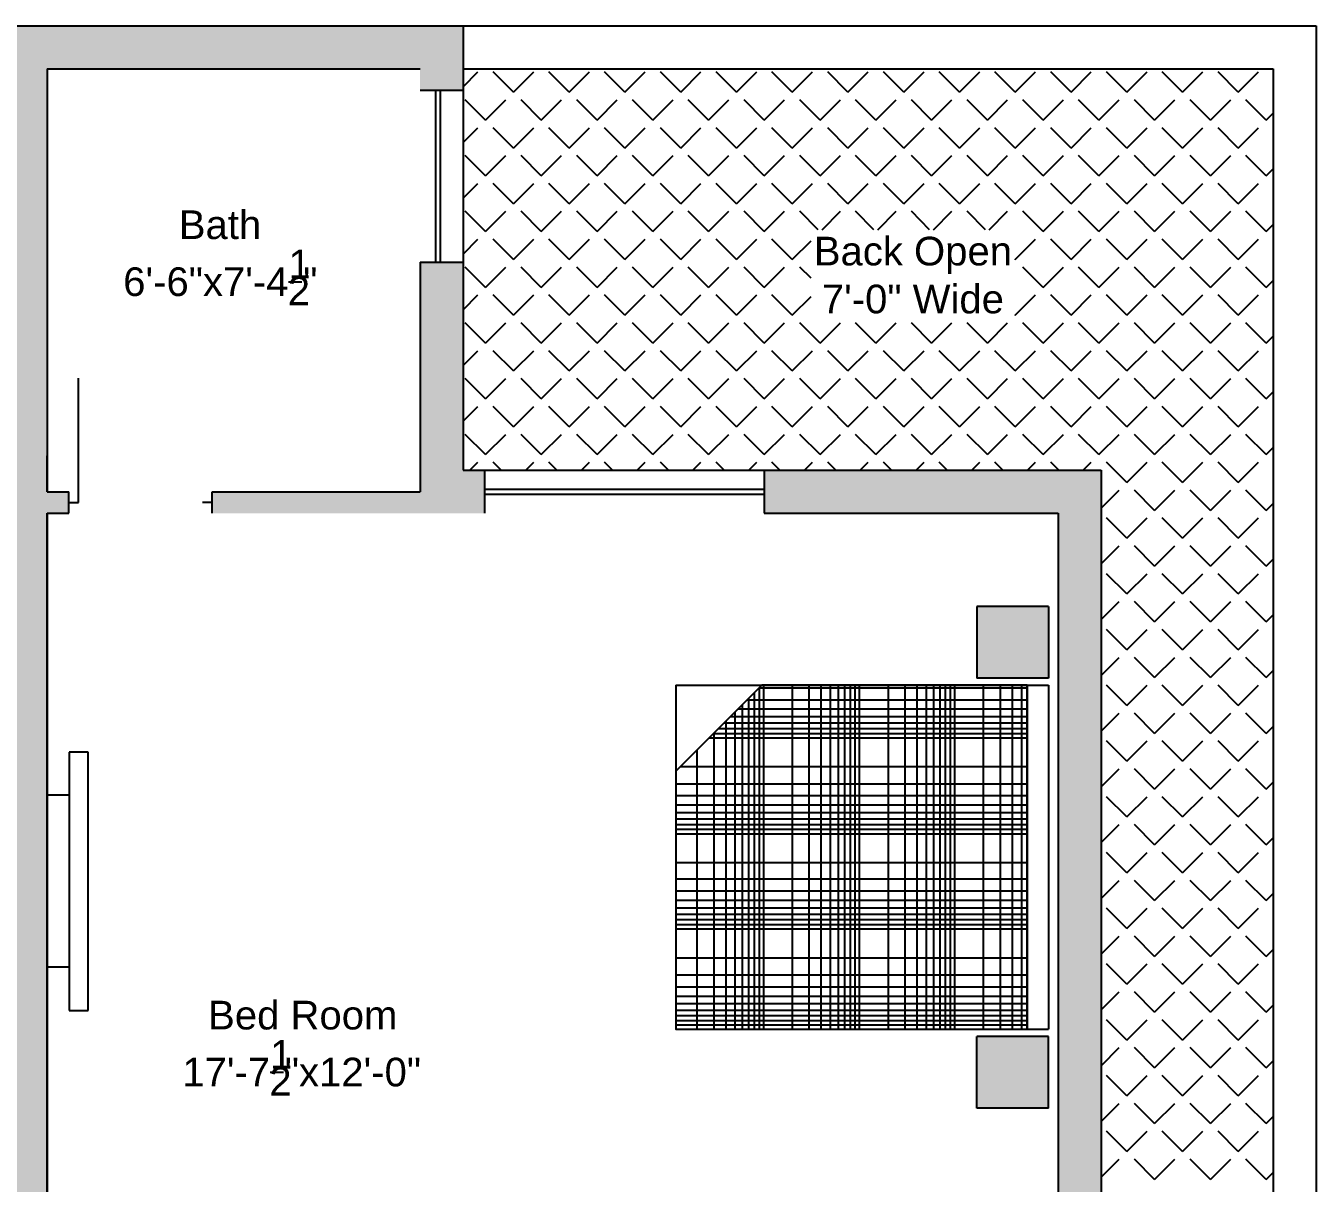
# Model space of a CAD drawing. Extents: x 22 to 562, y 18 to 1223.
# Drawn here: x 291.8 to 561.8, y 980.6 to 1222.8 of the extents above; entities that cross this region are included whole.
import ezdxf

# ---------------------------------------------------------------- set-up
doc = ezdxf.new("R2010")
doc.units = 0
doc.header["$MEASUREMENT"] = 0
for name, color, linetype in [('DOORS', 42, 'CONTINUOUS'), ('FURN', 144, 'CONTINUOUS'), ('FURNITURE', 44, 'CONTINUOUS'), ('LABELS', 61, 'CONTINUOUS'), ('LINE', 7, 'CONTINUOUS'), ('WALLS', 7, 'CONTINUOUS'), ('WINDOWS', 140, 'CONTINUOUS')]:
    doc.layers.add(name, color=color, linetype=linetype)
doc.styles.get("Standard").update_dxf_attribs({"font": 'arial.ttf'})

# ---------------------------------------------------------------- blocks, each defined once
blk = doc.blocks.new('FURN-G6')
at = {"layer": 'FURNITURE', "color": 7, "linetype": 'CONTINUOUS'}
for p, q in [((832.438348, 559.602644), (847.438348, 559.602644)), ((847.438348, 559.602644), (847.438348, 544.602644)), ((848.938348, 481.602644), (848.938348, 559.602644)), ((848.938348, 559.602644), (920.938348, 559.602644)), ((920.938348, 481.602644), (920.938348, 559.602644)), ((922.438348, 559.602644), (922.438348, 544.602644)), ((937.438348, 559.602644), (922.438348, 559.602644)), ((937.438348, 559.602644), (937.438348, 544.602644)), ((832.438348, 544.602644), (847.438348, 544.602644)), ((937.438348, 544.602644), (922.438348, 544.602644)), ((848.938348, 481.602644), (920.938348, 481.602644))]:
    blk.add_line(p, q, dxfattribs=at)
blk = doc.blocks.new('FURN-G5')
at = {"layer": 'FURNITURE', "color": 7, "linetype": 'CONTINUOUS'}
blk.add_line((832.438348, 559.602644), (832.438348, 544.602644), dxfattribs=at)
at = {"layer": 'FURNITURE'}
blk.add_blockref('FURN-G6', (0, 0), dxfattribs=at)
blk = doc.blocks.new('FURN-G7')
at = {"layer": 'FURNITURE', "color": 181, "linetype": 'CONTINUOUS'}
for p, q in [((920.938348, 553.980644), (848.938348, 553.980644)), ((849.541348, 555.102644), (849.541348, 498.999644)), ((852.040348, 555.102644), (852.040348, 496.500644)), ((853.978348, 555.102644), (853.978348, 494.562644)), ((855.562348, 555.102644), (855.562348, 492.978644)), ((856.903348, 555.102644), (856.903348, 491.637644)), ((858.061348, 555.102644), (858.061348, 490.479644)), ((859.084348, 555.102644), (859.084348, 489.456644)), ((859.999348, 555.102644), (859.999348, 488.541644)), ((866.020348, 555.102644), (866.020348, 482.520644)), ((869.542348, 481.605644), (869.542348, 555.102644)), ((872.041348, 481.605644), (872.041348, 555.102644)), ((873.979348, 481.605644), (873.979348, 555.102644)), ((875.563348, 481.605644), (875.563348, 555.102644)), ((876.904348, 481.605644), (876.904348, 555.102644)), ((878.062348, 481.605644), (878.062348, 555.102644)), ((879.085348, 481.605644), (879.085348, 555.102644)), ((880.000348, 481.605644), (880.000348, 555.102644)), ((886.021348, 481.605644), (886.021348, 555.102644)), ((889.540348, 555.102644), (889.540348, 481.605644)), ((892.039348, 555.102644), (892.039348, 481.605644)), ((893.977348, 555.102644), (893.977348, 481.605644)), ((895.561348, 555.102644), (895.561348, 481.605644)), ((896.902348, 555.102644), (896.902348, 481.605644)), ((898.060348, 555.102644), (898.060348, 481.605644)), ((899.083348, 555.102644), (899.083348, 481.605644)), ((899.998348, 555.102644), (899.998348, 481.605644)), ((906.019348, 555.102644), (906.019348, 481.605644)), ((909.541348, 481.605644), (909.541348, 555.102644)), ((912.040348, 481.605644), (912.040348, 555.102644)), ((913.978348, 481.605644), (913.978348, 555.102644)), ((915.562348, 481.605644), (915.562348, 555.102644)), ((916.903348, 481.605644), (916.903348, 555.102644)), ((918.061348, 481.605644), (918.061348, 555.102644)), ((919.084348, 481.605644), (919.084348, 555.102644)), ((919.999348, 481.605644), (919.999348, 555.102644)), ((920.938348, 552.042644), (848.938348, 552.042644)), ((920.938348, 549.543644), (848.938348, 549.543644)), ((920.938348, 546.021644), (848.938348, 546.021644)), ((920.938348, 540.000644), (848.938348, 540.000644)), ((920.938348, 539.085644), (848.938348, 539.085644)), ((920.938348, 538.062644), (848.938348, 538.062644)), ((920.938348, 536.901644), (848.938348, 536.901644)), ((920.938348, 535.563644), (848.938348, 535.563644)), ((848.938348, 533.979644), (920.938348, 533.979644)), ((848.938348, 532.041644), (920.938348, 532.041644)), ((848.938348, 529.542644), (920.938348, 529.542644)), ((848.938348, 526.020644), (920.938348, 526.020644)), ((848.938348, 519.999644), (920.938348, 519.999644)), ((848.938348, 519.084644), (920.938348, 519.084644)), ((848.938348, 518.061644), (920.938348, 518.061644)), ((848.938348, 516.900644), (920.938348, 516.900644)), ((848.938348, 515.562644), (920.938348, 515.562644)), ((920.938348, 513.981644), (848.938348, 513.981644)), ((920.938348, 512.043644), (848.938348, 512.043644)), ((920.938348, 509.544644), (848.938348, 509.544644)), ((920.938348, 506.022644), (848.938348, 506.022644)), ((920.938348, 500.001644), (848.938348, 500.001644)), ((920.938348, 499.086644), (849.454348, 499.086644)), ((920.938348, 498.063644), (850.477348, 498.063644)), ((920.938348, 496.902644), (851.638348, 496.902644)), ((920.938348, 495.564644), (852.976348, 495.564644)), ((854.560348, 493.980644), (920.938348, 493.980644)), ((856.498348, 492.042644), (920.938348, 492.042644)), ((858.997348, 489.543644), (920.938348, 489.543644)), ((862.519348, 486.021644), (920.938348, 486.021644))]:
    blk.add_line(p, q, dxfattribs=at)

msp = doc.modelspace()

# ---------------------------------------------------------------- hatches: boundary and pattern name
at = {"layer": 'LINE'}
h = msp.add_hatch(color=46, dxfattribs=at)
h.paths.add_polyline_path([(212.33, 391.78), (107.33, 391.78), (107.33, 382.78), (207.83, 382.78), (207.83, 378.28), (212.33, 378.28)])
h.paths.add_polyline_path([(516.83, 1129.78), (446.33, 1129.78), (446.33, 1120.78), (507.83, 1120.78), (507.83, 976.78), (419.33, 976.78), (419.33, 918.28), (423.83, 918.28), (423.83, 967.78), (507.83, 967.78), (507.83, 963.28), (516.83, 963.28)])
h.paths.add_polyline_path([(387.83, 1129.78), (383.33, 1129.78), (383.33, 1173.28), (374.33, 1173.28), (374.33, 1125.28), (330.83, 1125.28), (330.83, 1120.78), (387.83, 1120.78)])
h.paths.add_polyline_path([(137.33, 1129.78), (66.83, 1129.78), (66.83, 963.28), (75.83, 963.28), (75.83, 967.78), (159.83, 967.78), (159.83, 918.28), (164.33, 918.28), (164.33, 976.78), (75.83, 976.78), (75.83, 1120.78), (137.33, 1120.78)])
h.paths.add_polyline_path([(209.33, 1173.28), (200.33, 1173.28), (200.33, 1129.78), (195.83, 1129.78), (195.83, 1120.78), (252.83, 1120.78), (252.83, 1125.28), (209.33, 1125.28)])
h.paths.add_polyline_path([(516.83, 927.28), (507.83, 927.28), (507.83, 883.78), (423.83, 883.78), (423.83, 888.28), (419.33, 888.28), (419.33, 883.78), (414.83, 883.78), (414.83, 874.78), (507.83, 874.78), (507.83, 820.78), (516.83, 820.78)])
h.paths.add_polyline_path([(372.83, 883.78), (357.83, 883.78), (357.83, 976.78), (353.33, 976.78), (353.33, 883.78), (342.83, 883.78), (342.83, 874.78), (353.33, 874.78), (353.33, 741.28), (357.83, 741.28), (357.83, 874.78), (372.83, 874.78)], flags=16)
h.paths.add_polyline_path([(516.83, 748.78), (507.83, 748.78), (507.83, 694.78), (357.83, 694.78), (357.83, 699.28), (353.33, 699.28), (353.33, 685.78), (507.83, 685.78), (507.83, 649.78), (516.83, 649.78)])
h.paths.add_polyline_path([(516.83, 577.78), (507.83, 577.78), (507.83, 541.78), (363.83, 541.78), (363.83, 532.78), (371.33, 532.78), (371.33, 504.28), (375.83, 504.28), (375.83, 532.78), (507.83, 532.78), (507.83, 509.53), (516.83, 509.53)])
h.paths.add_polyline_path([(516.83, 461.53), (507.83, 461.53), (507.83, 438.28), (375.83, 438.28), (375.83, 462.28), (371.33, 462.28), (371.33, 433.78), (507.83, 433.78), (507.83, 424.78), (516.83, 424.78)])
h.paths.add_polyline_path([(516.83, 400.78), (507.83, 400.78), (507.83, 391.78), (503.33, 391.78), (503.33, 382.78), (507.83, 382.78), (507.83, 226.78), (477.83, 226.78), (477.83, 217.78), (516.83, 217.78)])
h.paths.add_polyline_path([(476.33, 391.78), (371.33, 391.78), (371.33, 378.28), (375.83, 378.28), (375.83, 382.78), (476.33, 382.78)])
h.paths.add_polyline_path([(405.83, 226.78), (375.83, 226.78), (375.83, 336.28), (371.33, 336.28), (371.33, 286.78), (363.83, 286.78), (363.83, 277.78), (371.33, 277.78), (371.33, 217.78), (405.83, 217.78)])
h.paths.add_polyline_path([(212.33, 277.78), (219.83, 277.78), (219.83, 286.78), (212.33, 286.78), (212.33, 336.28), (207.83, 336.28), (207.83, 226.78), (177.83, 226.78), (177.83, 217.78), (212.33, 217.78)])
h.paths.add_polyline_path([(206.33, 97.78, 1), (194.33, 97.78, 1)])
h.paths.add_polyline_path([(242.33, 169.78, 1), (230.33, 169.78, 1)])
h.paths.add_polyline_path([(341.33, 169.78, 1), (353.33, 169.78, 1)])
h.paths.add_polyline_path([(30.83, 226.78), (21.83, 226.78), (21.83, 85.78), (30.83, 85.78)])
h.paths.add_polyline_path([(80.33, 391.78), (75.83, 391.78), (75.83, 400.78), (66.83, 400.78), (66.83, 217.78), (105.83, 217.78), (105.83, 226.78), (75.83, 226.78), (75.83, 382.78), (80.33, 382.78)])
h.paths.add_polyline_path([(75.83, 461.53), (66.83, 461.53), (66.83, 424.78), (75.83, 424.78), (75.83, 433.78), (212.33, 433.78), (212.33, 462.28), (207.83, 462.28), (207.83, 438.28), (75.83, 438.28)])
h.paths.add_polyline_path([(219.83, 541.78), (75.83, 541.78), (75.83, 577.78), (66.83, 577.78), (66.83, 509.53), (75.83, 509.53), (75.83, 532.78), (207.83, 532.78), (207.83, 504.28), (212.33, 504.28), (212.33, 532.78), (219.83, 532.78)])
h.paths.add_polyline_path([(230.33, 699.28), (225.83, 699.28), (225.83, 694.78), (75.83, 694.78), (75.83, 748.78), (66.83, 748.78), (66.83, 649.78), (75.83, 649.78), (75.83, 685.78), (230.33, 685.78)])
h.paths.add_polyline_path([(240.83, 883.78), (230.33, 883.78), (230.33, 976.78), (225.83, 976.78), (225.83, 883.78), (210.83, 883.78), (210.83, 874.78), (225.83, 874.78), (225.83, 741.28), (230.33, 741.28), (230.33, 874.78), (240.83, 874.78)], flags=16)
h.paths.add_polyline_path([(168.83, 883.78), (164.33, 883.78), (164.33, 888.28), (159.83, 888.28), (159.83, 883.78), (75.83, 883.78), (75.83, 927.28), (66.83, 927.28), (66.83, 820.78), (75.83, 820.78), (75.83, 874.78), (168.83, 874.78)])
h.paths.add_polyline_path([(300.83, 883.78), (296.33, 883.78), (296.33, 1120.78), (300.83, 1120.78), (300.83, 1125.28), (296.33, 1125.28), (296.33, 1132.78), (296.33, 1213.78), (374.33, 1213.78), (374.33, 1209.28), (383.33, 1209.28), (383.33, 1222.78), (200.33, 1222.78), (200.33, 1213.78), (287.33, 1213.78), (287.33, 1125.28), (282.83, 1125.28), (282.83, 1120.78), (287.33, 1120.78), (287.33, 883.78), (282.83, 883.78), (282.83, 874.78), (287.33, 874.78), (287.33, 541.78), (279.83, 541.79), (279.83, 541.79), (279.83, 532.79), (287.33, 532.78), (287.33, 286.78), (279.83, 286.78), (279.83, 277.78), (287.33, 277.78), (287.33, 247.78), (296.33, 247.78), (296.33, 277.78), (303.83, 277.78), (303.83, 286.78), (296.33, 286.78), (296.33, 532.78), (303.83, 532.79), (303.83, 541.79), (296.33, 541.78), (296.33, 874.78), (300.83, 874.78)])

# ---------------------------------------------------------------- linework, layer by layer
at = {"layer": 'DOORS'}
msp.add_line((302.83, 1123.01), (302.83, 1149.01), dxfattribs=at)
at = {"layer": 'FURN'}
for p, q in [((304.87, 1070.74), (300.87, 1070.74)), ((300.87, 1070.74), (300.87, 1016.74)), ((304.87, 1016.74), (304.87, 1070.74)), ((300.87, 1061.74), (296.37, 1061.74)), ((300.87, 1025.74), (296.33, 1025.74)), ((300.87, 1016.74), (304.87, 1016.74))]:
    msp.add_line(p, q, dxfattribs=at)
at = {"layer": 'FURNITURE', "color": 7, "linetype": 'CONTINUOUS'}
for p, q in [((445.83, 1084.78), (427.83, 1066.78)), ((501.33, 1084.78), (501.33, 1012.78))]:
    msp.add_line(p, q, dxfattribs=at)
at = {"layer": 'FURNITURE', "color": 181, "linetype": 'CONTINUOUS'}
msp.add_lwpolyline([(501.33, 1012.78), (501.33, 1084.78), (445.83, 1084.78), (427.83, 1066.78), (427.83, 1012.78)], close=True, dxfattribs=at)
at = {"layer": 'FURNITURE', "color": 42, "linetype": 'CONTINUOUS'}
for points in [[(505.83, 1086.28), (505.83, 1101.28), (490.83, 1086.28), (490.83, 1101.28)], [(505.83, 996.28), (505.83, 1011.28), (490.83, 996.28), (490.83, 1011.28)]]:
    msp.add_solid(points, dxfattribs=at)
at = {"layer": 'LABELS'}
for p, q in [((346.81, 1169.23), (349.59, 1169.23)), ((342.96, 1003.82), (345.74, 1003.82))]:
    msp.add_line(p, q, dxfattribs=at)
at = {"layer": 'LINE'}
for p, q in [((200.33, 1222.78), (383.33, 1222.78)), ((296.33, 1213.78), (374.33, 1213.78)), ((296.33, 1213.78), (296.33, 1125.28)), ((374.33, 1209.28), (383.33, 1209.28)), ((374.33, 1173.28), (383.33, 1173.28)), ((296.33, 1120.78), (296.33, 1105.23)), ((300.83, 1123.03), (302.83, 1123.01)), ((330.83, 1123.03), (328.83, 1123.03))]:
    msp.add_line(p, q, dxfattribs=at)
at = {"layer": 'WALLS'}
for p, q in [((383.33, 1222.78), (383.33, 1129.78)), ((374.33, 1173.28), (374.33, 1125.28)), ((296.33, 1125.28), (296.33, 1132.78)), ((383.33, 1129.78), (516.83, 1129.78)), ((387.83, 1129.78), (387.83, 1120.78)), ((446.33, 1129.78), (446.33, 1120.78)), ((516.83, 1129.78), (516.83, 217.78)), ((296.33, 1125.28), (300.83, 1125.28)), ((300.83, 1120.78), (300.83, 1125.28)), ((330.83, 1120.78), (330.83, 1125.28)), ((330.83, 1125.28), (374.33, 1125.28)), ((296.33, 883.78), (296.33, 1120.78)), ((296.33, 1120.78), (300.83, 1120.78)), ((296.33, 1120.78), (296.33, 883.78)), ((446.33, 1120.78), (507.83, 1120.78)), ((507.83, 1120.78), (507.83, 976.78))]:
    msp.add_line(p, q, dxfattribs=at)
at = {"layer": 'WALLS', "color": 8}
for p, q in [((383.33, 1222.78), (561.83, 1222.78)), ((561.83, 1222.78), (561.83, 22.78)), ((383.33, 1213.78), (552.83, 1213.78)), ((552.83, 1213.78), (552.83, 31.78))]:
    msp.add_line(p, q, dxfattribs=at)
at = {"layer": 'WALLS', "color": 8, "linetype": 'CONTINUOUS'}
for p, q in [((383.33, 1210.01), (386.43, 1213.11)), ((393.86, 1208.87), (389.61, 1213.11)), ((393.86, 1208.87), (398.1, 1213.11)), ((405.52, 1208.87), (401.28, 1213.11)), ((405.52, 1208.87), (409.77, 1213.11)), ((417.19, 1208.87), (412.95, 1213.11)), ((417.19, 1208.87), (421.43, 1213.11)), ((428.86, 1208.87), (424.62, 1213.11)), ((428.86, 1208.87), (433.1, 1213.11)), ((440.53, 1208.87), (436.28, 1213.11)), ((440.53, 1208.87), (444.77, 1213.11)), ((452.19, 1208.87), (447.95, 1213.11)), ((452.19, 1208.87), (456.44, 1213.11)), ((463.86, 1208.87), (459.62, 1213.11)), ((463.86, 1208.87), (468.1, 1213.11)), ((475.53, 1208.87), (471.29, 1213.11)), ((475.53, 1208.87), (479.77, 1213.11)), ((487.19, 1208.87), (482.95, 1213.11)), ((487.19, 1208.87), (491.44, 1213.11)), ((498.86, 1208.87), (494.62, 1213.11)), ((498.86, 1208.87), (503.1, 1213.11)), ((510.53, 1208.87), (506.29, 1213.11)), ((510.53, 1208.87), (514.77, 1213.11)), ((522.2, 1208.87), (517.95, 1213.11)), ((522.2, 1208.87), (526.44, 1213.11)), ((533.86, 1208.87), (529.62, 1213.11)), ((533.86, 1208.87), (538.11, 1213.11)), ((545.53, 1208.87), (541.29, 1213.11)), ((545.53, 1208.87), (549.77, 1213.11)), ((388.02, 1203.04), (383.78, 1207.28)), ((388.02, 1203.04), (392.27, 1207.28)), ((399.69, 1203.04), (395.45, 1207.28)), ((399.69, 1203.04), (403.93, 1207.28)), ((411.36, 1203.04), (407.12, 1207.28)), ((411.36, 1203.04), (415.6, 1207.28)), ((423.03, 1203.04), (418.78, 1207.28)), ((423.03, 1203.04), (427.27, 1207.28)), ((434.69, 1203.04), (430.45, 1207.28)), ((434.69, 1203.04), (438.93, 1207.28)), ((446.36, 1203.04), (442.12, 1207.28)), ((446.36, 1203.04), (450.6, 1207.28)), ((458.03, 1203.04), (453.78, 1207.28)), ((458.03, 1203.04), (462.27, 1207.28)), ((469.69, 1203.04), (465.45, 1207.28)), ((469.69, 1203.04), (473.94, 1207.28)), ((481.36, 1203.04), (477.12, 1207.28)), ((481.36, 1203.04), (485.6, 1207.28)), ((493.03, 1203.04), (488.79, 1207.28)), ((493.03, 1203.04), (497.27, 1207.28)), ((504.7, 1203.04), (500.45, 1207.28)), ((504.7, 1203.04), (508.94, 1207.28)), ((516.36, 1203.04), (512.12, 1207.28)), ((516.36, 1203.04), (520.61, 1207.28)), ((528.03, 1203.04), (523.79, 1207.28)), ((528.03, 1203.04), (532.27, 1207.28)), ((539.7, 1203.04), (535.46, 1207.28)), ((539.7, 1203.04), (543.94, 1207.28)), ((551.36, 1203.04), (547.12, 1207.28)), ((551.36, 1203.04), (552.83, 1204.51)), ((383.33, 1198.35), (386.43, 1201.45)), ((393.86, 1197.2), (389.61, 1201.45)), ((393.86, 1197.2), (398.1, 1201.45)), ((405.52, 1197.2), (401.28, 1201.45)), ((405.52, 1197.2), (409.77, 1201.45)), ((417.19, 1197.2), (412.95, 1201.45)), ((417.19, 1197.2), (421.43, 1201.45)), ((428.86, 1197.2), (424.62, 1201.45)), ((428.86, 1197.2), (433.1, 1201.45)), ((440.53, 1197.2), (436.28, 1201.45)), ((440.53, 1197.2), (444.77, 1201.45)), ((452.19, 1197.2), (447.95, 1201.45)), ((452.19, 1197.2), (456.44, 1201.45)), ((463.86, 1197.2), (459.62, 1201.45)), ((463.86, 1197.2), (468.1, 1201.45)), ((475.53, 1197.2), (471.29, 1201.45)), ((475.53, 1197.2), (479.77, 1201.45)), ((487.19, 1197.2), (482.95, 1201.45)), ((487.19, 1197.2), (491.44, 1201.45)), ((498.86, 1197.2), (494.62, 1201.45)), ((498.86, 1197.2), (503.1, 1201.45)), ((510.53, 1197.2), (506.29, 1201.45)), ((510.53, 1197.2), (514.77, 1201.45)), ((522.2, 1197.2), (517.95, 1201.45)), ((522.2, 1197.2), (526.44, 1201.45)), ((533.86, 1197.2), (529.62, 1201.45)), ((533.86, 1197.2), (538.11, 1201.45)), ((545.53, 1197.2), (541.29, 1201.45)), ((545.53, 1197.2), (549.77, 1201.45)), ((388.02, 1191.37), (383.78, 1195.61)), ((388.02, 1191.37), (392.27, 1195.61)), ((399.69, 1191.37), (395.45, 1195.61)), ((399.69, 1191.37), (403.93, 1195.61)), ((411.36, 1191.37), (407.12, 1195.61)), ((411.36, 1191.37), (415.6, 1195.61)), ((423.03, 1191.37), (418.78, 1195.61)), ((423.03, 1191.37), (427.27, 1195.61)), ((434.69, 1191.37), (430.45, 1195.61)), ((434.69, 1191.37), (438.93, 1195.61)), ((446.36, 1191.37), (442.12, 1195.61)), ((446.36, 1191.37), (450.6, 1195.61)), ((458.03, 1191.37), (453.78, 1195.61)), ((458.03, 1191.37), (462.27, 1195.61)), ((469.69, 1191.37), (465.45, 1195.61)), ((469.69, 1191.37), (473.94, 1195.61)), ((481.36, 1191.37), (477.12, 1195.61)), ((481.36, 1191.37), (485.6, 1195.61)), ((493.03, 1191.37), (488.79, 1195.61)), ((493.03, 1191.37), (497.27, 1195.61)), ((504.7, 1191.37), (500.45, 1195.61)), ((504.7, 1191.37), (508.94, 1195.61)), ((516.36, 1191.37), (512.12, 1195.61)), ((516.36, 1191.37), (520.61, 1195.61)), ((528.03, 1191.37), (523.79, 1195.61)), ((528.03, 1191.37), (532.27, 1195.61)), ((539.7, 1191.37), (535.46, 1195.61)), ((539.7, 1191.37), (543.94, 1195.61)), ((551.36, 1191.37), (547.12, 1195.61)), ((551.36, 1191.37), (552.83, 1192.84)), ((383.33, 1186.68), (386.43, 1189.78)), ((393.86, 1185.54), (389.61, 1189.78)), ((393.86, 1185.54), (398.1, 1189.78)), ((405.52, 1185.54), (401.28, 1189.78)), ((405.52, 1185.54), (409.77, 1189.78)), ((417.19, 1185.54), (412.95, 1189.78)), ((417.19, 1185.54), (421.43, 1189.78)), ((428.86, 1185.54), (424.62, 1189.78)), ((428.86, 1185.54), (433.1, 1189.78)), ((440.53, 1185.54), (436.28, 1189.78)), ((440.53, 1185.54), (444.77, 1189.78)), ((452.19, 1185.54), (447.95, 1189.78)), ((452.19, 1185.54), (456.44, 1189.78)), ((463.86, 1185.54), (459.62, 1189.78)), ((463.86, 1185.54), (468.1, 1189.78)), ((475.53, 1185.54), (471.29, 1189.78)), ((475.53, 1185.54), (479.77, 1189.78)), ((487.19, 1185.54), (482.95, 1189.78)), ((487.19, 1185.54), (491.44, 1189.78)), ((498.86, 1185.54), (494.62, 1189.78)), ((498.86, 1185.54), (503.1, 1189.78)), ((510.53, 1185.54), (506.29, 1189.78)), ((510.53, 1185.54), (514.77, 1189.78)), ((522.2, 1185.54), (517.95, 1189.78)), ((522.2, 1185.54), (526.44, 1189.78)), ((533.86, 1185.54), (529.62, 1189.78)), ((533.86, 1185.54), (538.11, 1189.78)), ((545.53, 1185.54), (541.29, 1189.78)), ((545.53, 1185.54), (549.77, 1189.78)), ((388.02, 1179.7), (383.78, 1183.95)), ((388.02, 1179.7), (392.27, 1183.95)), ((399.69, 1179.7), (395.45, 1183.95)), ((399.69, 1179.7), (403.93, 1183.95)), ((411.36, 1179.7), (407.12, 1183.95)), ((411.36, 1179.7), (415.6, 1183.95)), ((423.03, 1179.7), (418.78, 1183.95)), ((423.03, 1179.7), (427.27, 1183.95)), ((434.69, 1179.7), (430.45, 1183.95)), ((434.69, 1179.7), (438.93, 1183.95)), ((446.36, 1179.7), (442.12, 1183.95)), ((446.36, 1179.7), (450.6, 1183.95)), ((457.62, 1180.11), (453.78, 1183.95)), ((458.44, 1180.11), (462.27, 1183.95)), ((469.28, 1180.11), (465.45, 1183.95)), ((470.1, 1180.11), (473.94, 1183.95)), ((480.95, 1180.11), (477.12, 1183.95)), ((481.77, 1180.11), (485.6, 1183.95)), ((492.62, 1180.11), (488.79, 1183.95)), ((493.44, 1180.11), (497.27, 1183.95)), ((504.7, 1179.7), (500.45, 1183.95)), ((504.7, 1179.7), (508.94, 1183.95)), ((516.36, 1179.7), (512.12, 1183.95)), ((516.36, 1179.7), (520.61, 1183.95)), ((528.03, 1179.7), (523.79, 1183.95)), ((528.03, 1179.7), (532.27, 1183.95)), ((539.7, 1179.7), (535.46, 1183.95)), ((539.7, 1179.7), (543.94, 1183.95)), ((551.36, 1179.7), (547.12, 1183.95)), ((551.36, 1179.7), (552.83, 1181.17)), ((383.33, 1175.01), (386.43, 1178.11)), ((393.86, 1173.87), (389.61, 1178.11)), ((393.86, 1173.87), (398.1, 1178.11)), ((405.52, 1173.87), (401.28, 1178.11)), ((405.52, 1173.87), (409.77, 1178.11)), ((417.19, 1173.87), (412.95, 1178.11)), ((417.19, 1173.87), (421.43, 1178.11)), ((428.86, 1173.87), (424.62, 1178.11)), ((428.86, 1173.87), (433.1, 1178.11)), ((440.53, 1173.87), (436.28, 1178.11)), ((440.53, 1173.87), (444.77, 1178.11)), ((452.19, 1173.87), (447.95, 1178.11)), ((452.19, 1173.87), (456.13, 1177.81)), ((498.86, 1173.87), (503.1, 1178.11)), ((510.53, 1173.87), (506.29, 1178.11)), ((510.53, 1173.87), (514.77, 1178.11)), ((522.2, 1173.87), (517.95, 1178.11)), ((522.2, 1173.87), (526.44, 1178.11)), ((533.86, 1173.87), (529.62, 1178.11)), ((533.86, 1173.87), (538.11, 1178.11)), ((545.53, 1173.87), (541.29, 1178.11)), ((545.53, 1173.87), (549.77, 1178.11)), ((388.02, 1168.04), (383.78, 1172.28)), ((388.02, 1168.04), (392.27, 1172.28)), ((399.69, 1168.04), (395.45, 1172.28)), ((399.69, 1168.04), (403.93, 1172.28)), ((411.36, 1168.04), (407.12, 1172.28)), ((411.36, 1168.04), (415.6, 1172.28)), ((423.03, 1168.04), (418.78, 1172.28)), ((423.03, 1168.04), (427.27, 1172.28)), ((434.69, 1168.04), (430.45, 1172.28)), ((434.69, 1168.04), (438.93, 1172.28)), ((446.36, 1168.04), (442.12, 1172.28)), ((446.36, 1168.04), (450.6, 1172.28)), ((456.13, 1169.93), (453.78, 1172.28)), ((498.86, 1173.87), (498.81, 1173.93)), ((504.7, 1168.04), (500.45, 1172.28)), ((504.7, 1168.04), (508.94, 1172.28)), ((516.36, 1168.04), (512.12, 1172.28)), ((516.36, 1168.04), (520.61, 1172.28)), ((528.03, 1168.04), (523.79, 1172.28)), ((528.03, 1168.04), (532.27, 1172.28)), ((539.7, 1168.04), (535.46, 1172.28)), ((539.7, 1168.04), (543.94, 1172.28)), ((551.36, 1168.04), (547.12, 1172.28)), ((551.36, 1168.04), (552.83, 1169.5)), ((383.33, 1163.35), (386.43, 1166.45)), ((393.86, 1162.2), (389.61, 1166.45)), ((393.86, 1162.2), (398.1, 1166.45)), ((405.52, 1162.2), (401.28, 1166.45)), ((405.52, 1162.2), (409.77, 1166.45)), ((417.19, 1162.2), (412.95, 1166.45)), ((417.19, 1162.2), (421.43, 1166.45)), ((428.86, 1162.2), (424.62, 1166.45)), ((428.86, 1162.2), (433.1, 1166.45)), ((440.53, 1162.2), (436.28, 1166.45)), ((440.53, 1162.2), (444.77, 1166.45)), ((452.19, 1162.2), (447.95, 1166.45)), ((498.86, 1162.2), (503.1, 1166.45)), ((510.53, 1162.2), (506.29, 1166.45)), ((510.53, 1162.2), (514.77, 1166.45)), ((522.2, 1162.2), (517.95, 1166.45)), ((522.2, 1162.2), (526.44, 1166.45)), ((533.86, 1162.2), (529.62, 1166.45)), ((533.86, 1162.2), (538.11, 1166.45)), ((545.53, 1162.2), (541.29, 1166.45)), ((545.53, 1162.2), (549.77, 1166.45)), ((452.19, 1162.2), (456.13, 1166.14)), ((498.86, 1162.2), (498.81, 1162.26)), ((388.02, 1156.37), (383.78, 1160.61)), ((388.02, 1156.37), (392.27, 1160.61)), ((399.69, 1156.37), (395.45, 1160.61)), ((399.69, 1156.37), (403.93, 1160.61)), ((411.36, 1156.37), (407.12, 1160.61)), ((411.36, 1156.37), (415.6, 1160.61)), ((423.03, 1156.37), (418.78, 1160.61)), ((423.03, 1156.37), (427.27, 1160.61)), ((434.69, 1156.37), (430.45, 1160.61)), ((434.69, 1156.37), (438.93, 1160.61)), ((446.36, 1156.37), (442.12, 1160.61)), ((446.36, 1156.37), (450.6, 1160.61)), ((458.03, 1156.37), (453.78, 1160.61)), ((458.03, 1156.37), (462.27, 1160.61)), ((469.69, 1156.37), (465.45, 1160.61)), ((469.69, 1156.37), (473.94, 1160.61)), ((481.36, 1156.37), (477.12, 1160.61)), ((481.36, 1156.37), (485.6, 1160.61)), ((493.03, 1156.37), (488.79, 1160.61)), ((493.03, 1156.37), (497.27, 1160.61)), ((504.7, 1156.37), (500.45, 1160.61)), ((504.7, 1156.37), (508.94, 1160.61)), ((516.36, 1156.37), (512.12, 1160.61)), ((516.36, 1156.37), (520.61, 1160.61)), ((528.03, 1156.37), (523.79, 1160.61)), ((528.03, 1156.37), (532.27, 1160.61)), ((539.7, 1156.37), (535.46, 1160.61)), ((539.7, 1156.37), (543.94, 1160.61)), ((551.36, 1156.37), (547.12, 1160.61)), ((551.36, 1156.37), (552.83, 1157.84)), ((383.33, 1151.68), (386.43, 1154.78)), ((393.86, 1150.54), (389.61, 1154.78)), ((393.86, 1150.54), (398.1, 1154.78)), ((405.52, 1150.54), (401.28, 1154.78)), ((405.52, 1150.54), (409.77, 1154.78)), ((417.19, 1150.54), (412.95, 1154.78)), ((417.19, 1150.54), (421.43, 1154.78)), ((428.86, 1150.54), (424.62, 1154.78)), ((428.86, 1150.54), (433.1, 1154.78)), ((440.53, 1150.54), (436.28, 1154.78)), ((440.53, 1150.54), (444.77, 1154.78)), ((452.19, 1150.54), (447.95, 1154.78)), ((452.19, 1150.54), (456.44, 1154.78)), ((463.86, 1150.54), (459.62, 1154.78)), ((463.86, 1150.54), (468.1, 1154.78)), ((475.53, 1150.54), (471.29, 1154.78)), ((475.53, 1150.54), (479.77, 1154.78)), ((487.19, 1150.54), (482.95, 1154.78)), ((487.19, 1150.54), (491.44, 1154.78)), ((498.86, 1150.54), (494.62, 1154.78)), ((498.86, 1150.54), (503.1, 1154.78)), ((510.53, 1150.54), (506.29, 1154.78)), ((510.53, 1150.54), (514.77, 1154.78)), ((522.2, 1150.54), (517.95, 1154.78)), ((522.2, 1150.54), (526.44, 1154.78)), ((533.86, 1150.54), (529.62, 1154.78)), ((533.86, 1150.54), (538.11, 1154.78)), ((545.53, 1150.54), (541.29, 1154.78)), ((545.53, 1150.54), (549.77, 1154.78)), ((388.02, 1144.7), (383.78, 1148.94)), ((388.02, 1144.7), (392.27, 1148.94)), ((399.69, 1144.7), (395.45, 1148.94)), ((399.69, 1144.7), (403.93, 1148.94)), ((411.36, 1144.7), (407.12, 1148.94)), ((411.36, 1144.7), (415.6, 1148.94)), ((423.03, 1144.7), (418.78, 1148.94)), ((423.03, 1144.7), (427.27, 1148.94)), ((434.69, 1144.7), (430.45, 1148.94)), ((434.69, 1144.7), (438.93, 1148.94)), ((446.36, 1144.7), (442.12, 1148.94)), ((446.36, 1144.7), (450.6, 1148.94)), ((458.03, 1144.7), (453.78, 1148.94)), ((458.03, 1144.7), (462.27, 1148.94)), ((469.69, 1144.7), (465.45, 1148.94)), ((469.69, 1144.7), (473.94, 1148.94)), ((481.36, 1144.7), (477.12, 1148.94)), ((481.36, 1144.7), (485.6, 1148.94)), ((493.03, 1144.7), (488.79, 1148.94)), ((493.03, 1144.7), (497.27, 1148.94)), ((504.7, 1144.7), (500.45, 1148.94)), ((504.7, 1144.7), (508.94, 1148.94)), ((516.36, 1144.7), (512.12, 1148.94)), ((516.36, 1144.7), (520.61, 1148.94)), ((528.03, 1144.7), (523.79, 1148.94)), ((528.03, 1144.7), (532.27, 1148.94)), ((539.7, 1144.7), (535.46, 1148.94)), ((539.7, 1144.7), (543.94, 1148.94)), ((551.36, 1144.7), (547.12, 1148.94)), ((551.36, 1144.7), (552.83, 1146.17)), ((383.33, 1140.01), (386.43, 1143.11)), ((393.86, 1138.87), (389.61, 1143.11)), ((393.86, 1138.87), (398.1, 1143.11)), ((405.52, 1138.87), (401.28, 1143.11)), ((405.52, 1138.87), (409.77, 1143.11)), ((417.19, 1138.87), (412.95, 1143.11)), ((417.19, 1138.87), (421.43, 1143.11)), ((428.86, 1138.87), (424.62, 1143.11)), ((428.86, 1138.87), (433.1, 1143.11)), ((440.53, 1138.87), (436.28, 1143.11)), ((440.53, 1138.87), (444.77, 1143.11)), ((452.19, 1138.87), (447.95, 1143.11)), ((452.19, 1138.87), (456.44, 1143.11)), ((463.86, 1138.87), (459.62, 1143.11)), ((463.86, 1138.87), (468.1, 1143.11)), ((475.53, 1138.87), (471.29, 1143.11)), ((475.53, 1138.87), (479.77, 1143.11)), ((487.19, 1138.87), (482.95, 1143.11)), ((487.19, 1138.87), (491.44, 1143.11)), ((498.86, 1138.87), (494.62, 1143.11)), ((498.86, 1138.87), (503.1, 1143.11)), ((510.53, 1138.87), (506.29, 1143.11)), ((510.53, 1138.87), (514.77, 1143.11)), ((522.2, 1138.87), (517.95, 1143.11)), ((522.2, 1138.87), (526.44, 1143.11)), ((533.86, 1138.87), (529.62, 1143.11)), ((533.86, 1138.87), (538.11, 1143.11)), ((545.53, 1138.87), (541.29, 1143.11)), ((545.53, 1138.87), (549.77, 1143.11)), ((388.02, 1133.03), (383.78, 1137.28)), ((388.02, 1133.03), (392.27, 1137.28)), ((399.69, 1133.03), (395.45, 1137.28)), ((399.69, 1133.03), (403.93, 1137.28)), ((411.36, 1133.03), (407.12, 1137.28)), ((411.36, 1133.03), (415.6, 1137.28)), ((423.03, 1133.03), (418.78, 1137.28)), ((423.03, 1133.03), (427.27, 1137.28)), ((434.69, 1133.03), (430.45, 1137.28)), ((434.69, 1133.03), (438.93, 1137.28)), ((446.36, 1133.03), (442.12, 1137.28)), ((446.36, 1133.03), (450.6, 1137.28)), ((458.03, 1133.03), (453.78, 1137.28)), ((458.03, 1133.03), (462.27, 1137.28)), ((469.69, 1133.03), (465.45, 1137.28)), ((469.69, 1133.03), (473.94, 1137.28)), ((481.36, 1133.03), (477.12, 1137.28)), ((481.36, 1133.03), (485.6, 1137.28)), ((493.03, 1133.03), (488.79, 1137.28)), ((493.03, 1133.03), (497.27, 1137.28)), ((504.7, 1133.03), (500.45, 1137.28)), ((504.7, 1133.03), (508.94, 1137.28)), ((516.36, 1133.03), (512.12, 1137.28)), ((516.36, 1133.03), (520.61, 1137.28)), ((528.03, 1133.03), (523.79, 1137.28)), ((528.03, 1133.03), (532.27, 1137.28)), ((539.7, 1133.03), (535.46, 1137.28)), ((539.7, 1133.03), (543.94, 1137.28)), ((551.36, 1133.03), (547.12, 1137.28)), ((551.36, 1133.03), (552.83, 1134.5)), ((384.76, 1129.78), (386.43, 1131.44)), ((391.28, 1129.78), (389.61, 1131.44)), ((396.43, 1129.78), (398.1, 1131.44)), ((402.95, 1129.78), (401.28, 1131.44)), ((408.1, 1129.78), (409.77, 1131.44)), ((414.62, 1129.78), (412.95, 1131.44)), ((419.77, 1129.78), (421.43, 1131.44)), ((426.28, 1129.78), (424.62, 1131.44)), ((431.43, 1129.78), (433.1, 1131.44)), ((437.95, 1129.78), (436.28, 1131.44)), ((443.1, 1129.78), (444.77, 1131.44)), ((449.62, 1129.78), (447.95, 1131.44)), ((454.77, 1129.78), (456.44, 1131.44)), ((461.29, 1129.78), (459.62, 1131.44)), ((466.44, 1129.78), (468.1, 1131.44)), ((472.95, 1129.78), (471.29, 1131.44)), ((478.1, 1129.78), (479.77, 1131.44)), ((484.62, 1129.78), (482.95, 1131.44)), ((489.77, 1129.78), (491.44, 1131.44)), ((496.29, 1129.78), (494.62, 1131.44)), ((501.44, 1129.78), (503.1, 1131.44)), ((507.95, 1129.78), (506.29, 1131.44)), ((513.1, 1129.78), (514.77, 1131.44)), ((522.2, 1127.2), (517.95, 1131.44)), ((522.2, 1127.2), (526.44, 1131.44)), ((533.86, 1127.2), (529.62, 1131.44)), ((533.86, 1127.2), (538.11, 1131.44)), ((545.53, 1127.2), (541.29, 1131.44)), ((545.53, 1127.2), (549.77, 1131.44)), ((516.83, 1121.84), (520.61, 1125.61)), ((528.03, 1121.37), (523.79, 1125.61)), ((528.03, 1121.37), (532.27, 1125.61)), ((539.7, 1121.37), (535.46, 1125.61)), ((539.7, 1121.37), (543.94, 1125.61)), ((551.36, 1121.37), (547.12, 1125.61)), ((551.36, 1121.37), (552.83, 1122.83)), ((522.2, 1115.53), (517.95, 1119.78)), ((522.2, 1115.53), (526.44, 1119.78)), ((533.86, 1115.53), (529.62, 1119.78)), ((533.86, 1115.53), (538.11, 1119.78)), ((545.53, 1115.53), (541.29, 1119.78)), ((545.53, 1115.53), (549.77, 1119.78)), ((516.83, 1110.17), (520.61, 1113.94)), ((528.03, 1109.7), (523.79, 1113.94)), ((528.03, 1109.7), (532.27, 1113.94)), ((539.7, 1109.7), (535.46, 1113.94)), ((539.7, 1109.7), (543.94, 1113.94)), ((551.36, 1109.7), (547.12, 1113.94)), ((551.36, 1109.7), (552.83, 1111.17)), ((522.2, 1103.87), (517.95, 1108.11)), ((522.2, 1103.87), (526.44, 1108.11)), ((533.86, 1103.87), (529.62, 1108.11)), ((533.86, 1103.87), (538.11, 1108.11)), ((545.53, 1103.87), (541.29, 1108.11)), ((545.53, 1103.87), (549.77, 1108.11)), ((516.83, 1098.5), (520.61, 1102.28)), ((528.03, 1098.03), (523.79, 1102.28)), ((528.03, 1098.03), (532.27, 1102.28)), ((539.7, 1098.03), (535.46, 1102.28)), ((539.7, 1098.03), (543.94, 1102.28)), ((551.36, 1098.03), (547.12, 1102.28)), ((551.36, 1098.03), (552.83, 1099.5)), ((522.2, 1092.2), (517.95, 1096.44)), ((522.2, 1092.2), (526.44, 1096.44)), ((533.86, 1092.2), (529.62, 1096.44)), ((533.86, 1092.2), (538.11, 1096.44)), ((545.53, 1092.2), (541.29, 1096.44)), ((545.53, 1092.2), (549.77, 1096.44)), ((516.83, 1086.83), (520.61, 1090.61)), ((528.03, 1086.37), (523.79, 1090.61)), ((528.03, 1086.37), (532.27, 1090.61)), ((539.7, 1086.37), (535.46, 1090.61)), ((539.7, 1086.37), (543.94, 1090.61)), ((551.36, 1086.37), (547.12, 1090.61)), ((551.36, 1086.37), (552.83, 1087.83)), ((522.2, 1080.53), (517.95, 1084.77)), ((522.2, 1080.53), (526.44, 1084.77)), ((533.86, 1080.53), (529.62, 1084.77)), ((533.86, 1080.53), (538.11, 1084.77)), ((545.53, 1080.53), (541.29, 1084.77)), ((545.53, 1080.53), (549.77, 1084.77)), ((516.83, 1075.17), (520.61, 1078.94)), ((528.03, 1074.7), (523.79, 1078.94)), ((528.03, 1074.7), (532.27, 1078.94)), ((539.7, 1074.7), (535.46, 1078.94)), ((539.7, 1074.7), (543.94, 1078.94)), ((551.36, 1074.7), (547.12, 1078.94)), ((551.36, 1074.7), (552.83, 1076.17)), ((522.2, 1068.86), (517.95, 1073.11)), ((522.2, 1068.86), (526.44, 1073.11)), ((533.86, 1068.86), (529.62, 1073.11)), ((533.86, 1068.86), (538.11, 1073.11)), ((545.53, 1068.86), (541.29, 1073.11)), ((545.53, 1068.86), (549.77, 1073.11)), ((516.83, 1063.5), (520.61, 1067.27)), ((528.03, 1063.03), (523.79, 1067.27)), ((528.03, 1063.03), (532.27, 1067.27)), ((539.7, 1063.03), (535.46, 1067.27)), ((539.7, 1063.03), (543.94, 1067.27)), ((551.36, 1063.03), (547.12, 1067.27)), ((551.36, 1063.03), (552.83, 1064.5)), ((522.2, 1057.2), (517.95, 1061.44)), ((522.2, 1057.2), (526.44, 1061.44)), ((533.86, 1057.2), (529.62, 1061.44)), ((533.86, 1057.2), (538.11, 1061.44)), ((545.53, 1057.2), (541.29, 1061.44)), ((545.53, 1057.2), (549.77, 1061.44)), ((516.83, 1051.83), (520.61, 1055.61)), ((528.03, 1051.36), (523.79, 1055.61)), ((528.03, 1051.36), (532.27, 1055.61)), ((539.7, 1051.36), (535.46, 1055.61)), ((539.7, 1051.36), (543.94, 1055.61)), ((551.36, 1051.36), (547.12, 1055.61)), ((551.36, 1051.36), (552.83, 1052.83)), ((522.2, 1045.53), (517.95, 1049.77)), ((522.2, 1045.53), (526.44, 1049.77)), ((533.86, 1045.53), (529.62, 1049.77)), ((533.86, 1045.53), (538.11, 1049.77)), ((545.53, 1045.53), (541.29, 1049.77)), ((545.53, 1045.53), (549.77, 1049.77)), ((516.83, 1040.17), (520.61, 1043.94)), ((528.03, 1039.7), (523.79, 1043.94)), ((528.03, 1039.7), (532.27, 1043.94)), ((539.7, 1039.7), (535.46, 1043.94)), ((539.7, 1039.7), (543.94, 1043.94)), ((551.36, 1039.7), (547.12, 1043.94)), ((551.36, 1039.7), (552.83, 1041.16)), ((522.2, 1033.86), (517.95, 1038.11)), ((522.2, 1033.86), (526.44, 1038.11)), ((533.86, 1033.86), (529.62, 1038.11)), ((533.86, 1033.86), (538.11, 1038.11)), ((545.53, 1033.86), (541.29, 1038.11)), ((545.53, 1033.86), (549.77, 1038.11)), ((516.83, 1028.5), (520.61, 1032.27)), ((528.03, 1028.03), (523.79, 1032.27)), ((528.03, 1028.03), (532.27, 1032.27)), ((539.7, 1028.03), (535.46, 1032.27)), ((539.7, 1028.03), (543.94, 1032.27)), ((551.36, 1028.03), (547.12, 1032.27)), ((551.36, 1028.03), (552.83, 1029.5)), ((522.2, 1022.2), (517.95, 1026.44)), ((522.2, 1022.2), (526.44, 1026.44)), ((533.86, 1022.2), (529.62, 1026.44)), ((533.86, 1022.2), (538.11, 1026.44)), ((545.53, 1022.2), (541.29, 1026.44)), ((545.53, 1022.2), (549.77, 1026.44)), ((516.83, 1016.83), (520.61, 1020.6)), ((528.03, 1016.36), (523.79, 1020.6)), ((528.03, 1016.36), (532.27, 1020.6)), ((539.7, 1016.36), (535.46, 1020.6)), ((539.7, 1016.36), (543.94, 1020.6)), ((551.36, 1016.36), (547.12, 1020.6)), ((551.36, 1016.36), (552.83, 1017.83)), ((522.2, 1010.53), (517.95, 1014.77)), ((522.2, 1010.53), (526.44, 1014.77)), ((533.86, 1010.53), (529.62, 1014.77)), ((533.86, 1010.53), (538.11, 1014.77)), ((545.53, 1010.53), (541.29, 1014.77)), ((545.53, 1010.53), (549.77, 1014.77)), ((516.83, 1005.16), (520.61, 1008.94)), ((528.03, 1004.69), (523.79, 1008.94)), ((528.03, 1004.69), (532.27, 1008.94)), ((539.7, 1004.69), (535.46, 1008.94)), ((539.7, 1004.69), (543.94, 1008.94)), ((551.36, 1004.69), (547.12, 1008.94)), ((551.36, 1004.69), (552.83, 1006.16)), ((522.2, 998.86), (517.95, 1003.1)), ((522.2, 998.86), (526.44, 1003.1)), ((533.86, 998.86), (529.62, 1003.1)), ((533.86, 998.86), (538.11, 1003.1)), ((545.53, 998.86), (541.29, 1003.1)), ((545.53, 998.86), (549.77, 1003.1)), ((516.83, 993.5), (520.61, 997.27)), ((528.03, 993.03), (523.79, 997.27)), ((528.03, 993.03), (532.27, 997.27)), ((539.7, 993.03), (535.46, 997.27)), ((539.7, 993.03), (543.94, 997.27)), ((551.36, 993.03), (547.12, 997.27)), ((551.36, 993.03), (552.83, 994.49)), ((522.2, 987.19), (517.95, 991.44)), ((522.2, 987.19), (526.44, 991.44)), ((533.86, 987.19), (529.62, 991.44)), ((533.86, 987.19), (538.11, 991.44)), ((545.53, 987.19), (541.29, 991.44)), ((545.53, 987.19), (549.77, 991.44)), ((516.83, 981.83), (520.61, 985.6)), ((528.03, 981.36), (523.79, 985.6)), ((528.03, 981.36), (532.27, 985.6)), ((539.7, 981.36), (535.46, 985.6)), ((539.7, 981.36), (543.94, 985.6)), ((551.36, 981.36), (547.12, 985.6)), ((551.36, 981.36), (552.83, 982.83))]:
    msp.add_line(p, q, dxfattribs=at)
at = {"layer": 'WINDOWS'}
for p, q in [((377.54, 1209.28), (377.54, 1173.28)), ((378.54, 1209.28), (378.54, 1173.28)), ((387.83, 1125.78), (446.33, 1125.78)), ((387.83, 1124.78), (446.33, 1124.78))]:
    msp.add_line(p, q, dxfattribs=at)

# ---------------------------------------------------------------- block references
at = {"layer": 'FURNITURE', "rotation": 270}
for name in ['FURN-G5', 'FURN-G7']:
    msp.add_blockref(name, (-53.77, 1933.71), dxfattribs=at)

# ---------------------------------------------------------------- texts
at = {"layer": 'LABELS'}
for s, p in [('Bath', (323.85, 1178.15)), ('Back Open', (456.72, 1172.63)), ('1', (346.79, 1169.93)), ('6\'-6"x7\'-4', (312.21, 1166.23)), ('"', (349.87, 1166.23)), ('2', (346.64, 1164.31)), ('7\'-0" Wide', (458.39, 1162.6)), ('Bed Room', (329.98, 1012.74)), ('1', (342.93, 1004.52)), ("17'-7", (324.58, 1000.82)), ('2', (342.78, 998.9)), ('"x12\'-0"', (346.02, 1000.82))]:
    msp.add_text(s, height=6, dxfattribs=at).set_placement(p)

doc.saveas('drawing.dxf')
